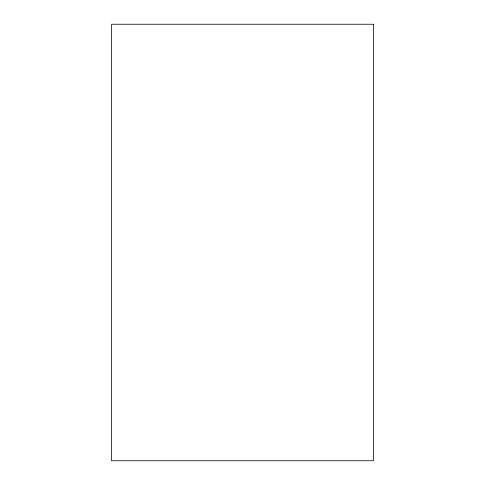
<?xml version="1.0" encoding="UTF-8"?>
<svg xmlns="http://www.w3.org/2000/svg" width="485" height="485" viewBox="0 0 485 485"><rect width="100%" height="100%" fill="white"/><g stroke="black" fill="none" stroke-linecap="round" stroke-linejoin="round"><path stroke-width="0.73" d="M373.45 24.25L111.55 24.25L111.55 460.75L373.45 460.75L373.45 24.25"/></g></svg>
